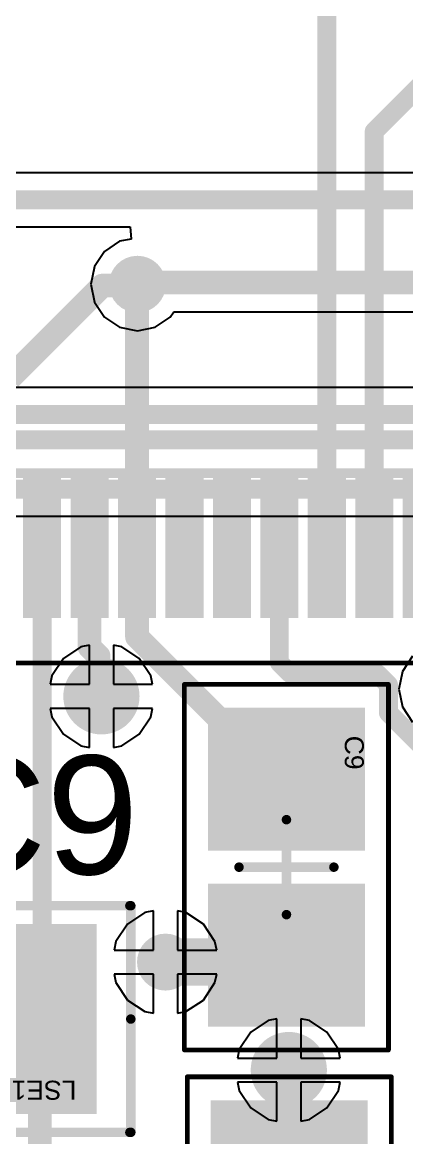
# Model space of a CAD drawing. Header units: inches. Extents: x 0 to 7.57, y 0 to 3.51.
# Drawn here: x 1.3382 to 1.4977, y 1.185 to 1.6476 of the extents above; entities that cross this region are included whole.
import ezdxf

# ---------------------------------------------------------------- set-up
doc = ezdxf.new("R2010")
doc.units = ezdxf.units.IN
doc.header["$MEASUREMENT"] = 0
for name, color, linetype in [('Bottom Solder', 6, 'Continuous'), ('L1', 1, 'Continuous'), ('L2', 5, 'Continuous'), ('Top Courtyard', 56, 'Continuous'), ('Top Overlay', 2, 'Continuous'), ('Top Paste', 8, 'Continuous'), ('Top Solder', 216, 'Continuous'), ('Via Holes', 16, 'Continuous')]:
    doc.layers.add(name, color=color, linetype=linetype)
doc.styles.add('Arial', font='', dxfattribs={"height": 0.2})
doc.styles.get('Arial').set_extended_font_data('Arial')

# ---------------------------------------------------------------- blocks, each defined once
blk = doc.blocks.new('STM32U575VI_6')
at = {"layer": 'L1'}
for points in [[(-0.33368115, 0.0846457), (-0.27561025, 0.0846457), (-0.27561025, 0.0728347), (-0.33368115, 0.0728347)], [(-0.33368115, 0.0649606), (-0.27561025, 0.0649606), (-0.27561025, 0.0531496), (-0.33368115, 0.0531496)], [(-0.33368115, 0.0452756), (-0.27561025, 0.0452756), (-0.27561025, 0.0334646), (-0.33368115, 0.0334646)], [(-0.33368115, 0.0255905), (-0.27561025, 0.0255905), (-0.27561025, 0.0137795), (-0.33368115, 0.0137795)], [(-0.33368115, 0.0059055), (-0.27561025, 0.0059055), (-0.27561025, -0.0059055), (-0.33368115, -0.0059055)], [(-0.33368115, -0.0137795), (-0.27561025, -0.0137795), (-0.27561025, -0.0255905), (-0.33368115, -0.0255905)], [(-0.33368115, -0.0334646), (-0.27561025, -0.0334646), (-0.27561025, -0.0452756), (-0.33368115, -0.0452756)], [(-0.33368115, -0.0531496), (-0.27561025, -0.0531496), (-0.27561025, -0.0649606), (-0.33368115, -0.0649606)]]:
    blk.add_hatch(color=1, dxfattribs=at).paths.add_polyline_path(points)
at = {"layer": 'Top Paste'}
for points in [[(-0.33368115, 0.0846457), (-0.27561025, 0.0846457), (-0.27561025, 0.0728347), (-0.33368115, 0.0728347)], [(-0.33368115, 0.0649606), (-0.27561025, 0.0649606), (-0.27561025, 0.0531496), (-0.33368115, 0.0531496)], [(-0.33368115, 0.0452756), (-0.27561025, 0.0452756), (-0.27561025, 0.0334646), (-0.33368115, 0.0334646)], [(-0.33368115, 0.0255905), (-0.27561025, 0.0255905), (-0.27561025, 0.0137795), (-0.33368115, 0.0137795)], [(-0.33368115, 0.0059055), (-0.27561025, 0.0059055), (-0.27561025, -0.0059055), (-0.33368115, -0.0059055)], [(-0.33368115, -0.0137795), (-0.27561025, -0.0137795), (-0.27561025, -0.0255905), (-0.33368115, -0.0255905)], [(-0.33368115, -0.0334646), (-0.27561025, -0.0334646), (-0.27561025, -0.0452756), (-0.33368115, -0.0452756)], [(-0.33368115, -0.0531496), (-0.27561025, -0.0531496), (-0.27561025, -0.0649606), (-0.33368115, -0.0649606)]]:
    blk.add_hatch(color=8, dxfattribs=at).paths.add_polyline_path(points)
at = {"layer": 'Top Solder'}
for points in [[(-0.33568115, 0.0866457), (-0.27361025, 0.0866457), (-0.27361025, 0.0708347), (-0.33568115, 0.0708347)], [(-0.33568115, 0.0669606), (-0.27361025, 0.0669606), (-0.27361025, 0.0511496), (-0.33568115, 0.0511496)], [(-0.33568115, 0.0472756), (-0.27361025, 0.0472756), (-0.27361025, 0.0314646), (-0.33568115, 0.0314646)], [(-0.33568115, 0.0275905), (-0.27361025, 0.0275905), (-0.27361025, 0.0117795), (-0.33568115, 0.0117795)], [(-0.33568115, 0.0079055), (-0.27361025, 0.0079055), (-0.27361025, -0.0079055), (-0.33568115, -0.0079055)], [(-0.33568115, -0.0117795), (-0.27361025, -0.0117795), (-0.27361025, -0.0275905), (-0.33568115, -0.0275905)], [(-0.33568115, -0.0314646), (-0.27361025, -0.0314646), (-0.27361025, -0.0472756), (-0.33568115, -0.0472756)], [(-0.33568115, -0.0511496), (-0.27361025, -0.0511496), (-0.27361025, -0.0669606), (-0.33568115, -0.0669606)], [(-0.33568115, -0.0708347), (-0.27361025, -0.0708347), (-0.27361025, -0.0866457), (-0.33568115, -0.0866457)]]:
    blk.add_hatch(color=216, dxfattribs=at).paths.add_polyline_path(points)
at = {"layer": 'Top Courtyard'}
for points in [[(-0.3543307, 0.3543307, 0.0019685, 0.0019685, 0), (-0.3543307, -0.3543307, 0.0019685, 0.0019685, 0)], [(-0.2755906, 0.2755906, 0.003937, 0.003937, 0), (-0.2755906, -0.2755906, 0.003937, 0.003937, 0)]]:
    blk.add_lwpolyline(points, format="xyseb", dxfattribs=at)
at = {"layer": 'Top Overlay'}
blk.add_lwpolyline([(-0.261811, 0.261811, 0.007874, 0.007874, 0), (-0.261811, -0.261811, 0.007874, 0.007874, 0)], format="xyseb", dxfattribs=at)
blk = doc.blocks.new('SC_32S32_768_H_20PPM12_5_F_42')
at = {"layer": 'L1'}
for points in [[(-0.06889765, -0.03543305), (-0.06889765, 0.03543305), (-0.02952755, 0.03543305), (-0.02952755, -0.03543305)], [(0.02952755, -0.03543305), (0.02952755, 0.03543305), (0.06889765, 0.03543305), (0.06889765, -0.03543305)]]:
    blk.add_hatch(color=1, dxfattribs=at).paths.add_polyline_path(points)
at = {"layer": 'Top Paste'}
for points in [[(-0.06889765, -0.03543305), (-0.06889765, 0.03543305), (-0.02952755, 0.03543305), (-0.02952755, -0.03543305)], [(0.02952755, -0.03543305), (0.02952755, 0.03543305), (0.06889765, 0.03543305), (0.06889765, -0.03543305)]]:
    blk.add_hatch(color=8, dxfattribs=at).paths.add_polyline_path(points)
at = {"layer": 'Top Solder'}
for points in [[(-0.07289765, -0.03943305), (-0.07289765, 0.03943305), (-0.02552755, 0.03943305), (-0.02552755, -0.03943305)], [(0.02552755, -0.03943305), (0.02552755, 0.03943305), (0.07289765, 0.03943305), (0.07289765, -0.03943305)]]:
    blk.add_hatch(color=216, dxfattribs=at).paths.add_polyline_path(points)
at = {"layer": 'Top Courtyard'}
for points in [[(0.0859921, 0.047, 0.003937, 0.003937, 0), (-0.087, 0.047, 0.003937, 0.003937, 0)], [(-0.087, 0.047, 0.003937, 0.003937, 0), (-0.087, -0.047, 0.003937, 0.003937, 0)], [(0.0859921, 0.047, 0.003937, 0.003937, 0), (0.0859921, -0.047, 0.003937, 0.003937, 0)], [(0, 0.015, 0.003937, 0.003937, 0), (0, 0, 0.003937, 0.003937, 0)], [(0, 0, 0.003937, 0.003937, 0), (-0.015, 0, 0.003937, 0.003937, 0)], [(0.015, 0, 0.003937, 0.003937, 0), (0, 0, 0.003937, 0.003937, 0)], [(0, 0, 0.003937, 0.003937, 0), (0, -0.015, 0.003937, 0.003937, 0)], [(0.0859921, -0.047, 0.003937, 0.003937, 0), (-0.087, -0.047, 0.003937, 0.003937, 0)]]:
    blk.add_lwpolyline(points, format="xyseb", dxfattribs=at)
for points in [[(-0.0879842, 0.047, 0.0019685, 0.0019685, 1), (-0.0860158, 0.047, 0.0019685, 0.0019685, 1)], [(-0.0879842, 0.047, 0.0019685, 0.0019685, 1), (-0.0860158, 0.047, 0.0019685, 0.0019685, 1)], [(0.0850079, 0.047, 0.0019685, 0.0019685, 1), (0.0869763, 0.047, 0.0019685, 0.0019685, 1)], [(0.0850079, 0.047, 0.0019685, 0.0019685, 1), (0.0869763, 0.047, 0.0019685, 0.0019685, 1)], [(-0.0009842, 0.015, 0.0019685, 0.0019685, 1), (0.0009842, 0.015, 0.0019685, 0.0019685, 1)], [(-0.0159842, 0, 0.0019685, 0.0019685, 1), (-0.0140158, 0, 0.0019685, 0.0019685, 1)], [(-0.0009842, 0, 0.0019685, 0.0019685, 1), (0.0009842, 0, 0.0019685, 0.0019685, 1)], [(-0.0009842, 0, 0.0019685, 0.0019685, 1), (0.0009842, 0, 0.0019685, 0.0019685, 1)], [(-0.0009842, 0, 0.0019685, 0.0019685, 1), (0.0009842, 0, 0.0019685, 0.0019685, 1)], [(-0.0009842, 0, 0.0019685, 0.0019685, 1), (0.0009842, 0, 0.0019685, 0.0019685, 1)], [(0.0140158, 0, 0.0019685, 0.0019685, 1), (0.0159842, 0, 0.0019685, 0.0019685, 1)], [(-0.0009842, -0.015, 0.0019685, 0.0019685, 1), (0.0009842, -0.015, 0.0019685, 0.0019685, 1)], [(-0.0879842, -0.047, 0.0019685, 0.0019685, 1), (-0.0860158, -0.047, 0.0019685, 0.0019685, 1)], [(-0.0879842, -0.047, 0.0019685, 0.0019685, 1), (-0.0860158, -0.047, 0.0019685, 0.0019685, 1)], [(0.0850079, -0.047, 0.0019685, 0.0019685, 1), (0.0869763, -0.047, 0.0019685, 0.0019685, 1)], [(0.0850079, -0.047, 0.0019685, 0.0019685, 1), (0.0869763, -0.047, 0.0019685, 0.0019685, 1)]]:
    blk.add_lwpolyline(points, format="xyseb", close=True, dxfattribs=at)
at = {"layer": 'Top Overlay'}
for points in [[(-0.087, 0.047, 0.003937, 0.003937, 0), (-0.087, 0, 0.003937, 0.003937, 0)], [(0.086, 0.047, 0.003937, 0.003937, 0), (-0.0866142, 0.047, 0.003937, 0.003937, 0)], [(0.086, 0.047, 0.003937, 0.003937, 0), (0.086, -0.047, 0.003937, 0.003937, 0)], [(0.015748, 0.0295276, 0.007874, 0.007874, 0), (-0.015748, 0.0295276, 0.007874, 0.007874, 0)], [(-0.087, 0, 0.003937, 0.003937, 0), (-0.087, -0.047, 0.003937, 0.003937, 0)], [(0.015748, -0.0295276, 0.007874, 0.007874, 0), (-0.015748, -0.0295276, 0.007874, 0.007874, 0)], [(0.086, -0.047, 0.003937, 0.003937, 0), (-0.0866142, -0.047, 0.003937, 0.003937, 0)]]:
    blk.add_lwpolyline(points, format="xyseb", dxfattribs=at)
for points in [[(-0.0879842, 0.047, 0.0019685, 0.0019685, 1), (-0.0860158, 0.047, 0.0019685, 0.0019685, 1)], [(-0.0875984, 0.047, 0.0019685, 0.0019685, 1), (-0.08563, 0.047, 0.0019685, 0.0019685, 1)], [(0.0850158, 0.047, 0.0019685, 0.0019685, 1), (0.0869842, 0.047, 0.0019685, 0.0019685, 1)], [(0.0850158, 0.047, 0.0019685, 0.0019685, 1), (0.0869842, 0.047, 0.0019685, 0.0019685, 1)], [(-0.0177165, 0.0295276, 0.003937, 0.003937, 1), (-0.0137795, 0.0295276, 0.003937, 0.003937, 1)], [(0.0137795, 0.0295276, 0.003937, 0.003937, 1), (0.0177165, 0.0295276, 0.003937, 0.003937, 1)], [(-0.0879842, 0, 0.0019685, 0.0019685, 1), (-0.0860158, 0, 0.0019685, 0.0019685, 1)], [(-0.0879842, 0, 0.0019685, 0.0019685, 1), (-0.0860158, 0, 0.0019685, 0.0019685, 1)], [(-0.0177165, -0.0295276, 0.003937, 0.003937, 1), (-0.0137795, -0.0295276, 0.003937, 0.003937, 1)], [(0.0137795, -0.0295276, 0.003937, 0.003937, 1), (0.0177165, -0.0295276, 0.003937, 0.003937, 1)], [(-0.0879842, -0.047, 0.0019685, 0.0019685, 1), (-0.0860158, -0.047, 0.0019685, 0.0019685, 1)], [(-0.0875984, -0.047, 0.0019685, 0.0019685, 1), (-0.08563, -0.047, 0.0019685, 0.0019685, 1)], [(0.0850158, -0.047, 0.0019685, 0.0019685, 1), (0.0869842, -0.047, 0.0019685, 0.0019685, 1)], [(0.0850158, -0.047, 0.0019685, 0.0019685, 1), (0.0869842, -0.047, 0.0019685, 0.0019685, 1)]]:
    blk.add_lwpolyline(points, format="xyseb", close=True, dxfattribs=at)
at = {"layer": 'Top Courtyard', "style": 'Arial'}
blk.add_text('LSE1', height=0.007874, dxfattribs=at).set_placement((-0.0644252, 0.0255742))
blk = doc.blocks.new('CAP_SM0805_YAGEOCC2_N_54')
at = {"layer": 'L1'}
for points in [[(-0.06208665, -0.0285433), (-0.06208665, 0.0285433), (-0.01090555, 0.0285433), (-0.01090555, -0.0285433)], [(0.01090545, -0.0285433), (0.01090545, 0.0285433), (0.06208655, 0.0285433), (0.06208655, -0.0285433)]]:
    blk.add_hatch(color=1, dxfattribs=at).paths.add_polyline_path(points)
at = {"layer": 'Top Paste'}
for points in [[(-0.06208665, -0.0285433), (-0.06208665, 0.0285433), (-0.01090555, 0.0285433), (-0.01090555, -0.0285433)], [(0.01090545, -0.0285433), (0.01090545, 0.0285433), (0.06208655, 0.0285433), (0.06208655, -0.0285433)]]:
    blk.add_hatch(color=8, dxfattribs=at).paths.add_polyline_path(points)
at = {"layer": 'Top Solder'}
for points in [[(-0.06608665, -0.0325433), (-0.06608665, 0.0325433), (-0.00690555, 0.0325433), (-0.00690555, -0.0325433)], [(0.00690545, -0.0325433), (0.00690545, 0.0325433), (0.06608655, 0.0325433), (0.06608655, -0.0325433)]]:
    blk.add_hatch(color=216, dxfattribs=at).paths.add_polyline_path(points)
at = {"layer": 'Top Courtyard'}
for points in [[(-0.0757874, 0.0423228, 0.0019685, 0.0019685, 0), (0.0757874, 0.0423228, 0.0019685, 0.0019685, 0)], [(-0.0757874, 0.0423228, 0.0019685, 0.0019685, 0), (-0.0757874, -0.0423228, 0.0019685, 0.0019685, 0)], [(0.0757874, 0.0423228, 0.0019685, 0.0019685, 0), (0.0757874, -0.0423228, 0.0019685, 0.0019685, 0)], [(0, 0.019685, 0.003937, 0.003937, 0), (0, -0.019685, 0.003937, 0.003937, 0)], [(-0.0196851, 0, 0.003937, 0.003937, 0), (0.019685, 0, 0.003937, 0.003937, 0)], [(-0.0757874, -0.0423228, 0.0019685, 0.0019685, 0), (0.0757874, -0.0423228, 0.0019685, 0.0019685, 0)]]:
    blk.add_lwpolyline(points, format="xyseb", dxfattribs=at)
for points in [[(-0.0762795, 0.0423228, 0.0009842, 0.0009842, 1), (-0.0752953, 0.0423228, 0.0009842, 0.0009842, 1)], [(-0.0762795, 0.0423228, 0.0009842, 0.0009842, 1), (-0.0752953, 0.0423228, 0.0009842, 0.0009842, 1)], [(0.0752953, 0.0423228, 0.0009842, 0.0009842, 1), (0.0762795, 0.0423228, 0.0009842, 0.0009842, 1)], [(0.0752953, 0.0423228, 0.0009842, 0.0009842, 1), (0.0762795, 0.0423228, 0.0009842, 0.0009842, 1)], [(-0.0009842, 0.019685, 0.0019685, 0.0019685, 1), (0.0009842, 0.019685, 0.0019685, 0.0019685, 1)], [(-0.0206693, 0, 0.0019685, 0.0019685, 1), (-0.0187009, 0, 0.0019685, 0.0019685, 1)], [(0.0187008, 0, 0.0019685, 0.0019685, 1), (0.0206692, 0, 0.0019685, 0.0019685, 1)], [(-0.0009842, -0.019685, 0.0019685, 0.0019685, 1), (0.0009842, -0.019685, 0.0019685, 0.0019685, 1)], [(-0.0762795, -0.0423228, 0.0009842, 0.0009842, 1), (-0.0752953, -0.0423228, 0.0009842, 0.0009842, 1)], [(-0.0762795, -0.0423228, 0.0009842, 0.0009842, 1), (-0.0752953, -0.0423228, 0.0009842, 0.0009842, 1)], [(0.0752953, -0.0423228, 0.0009842, 0.0009842, 1), (0.0762795, -0.0423228, 0.0009842, 0.0009842, 1)], [(0.0752953, -0.0423228, 0.0009842, 0.0009842, 1), (0.0762795, -0.0423228, 0.0009842, 0.0009842, 1)]]:
    blk.add_lwpolyline(points, format="xyseb", close=True, dxfattribs=at)
at = {"layer": 'Top Overlay'}
for points in [[(-0.0757874, 0.0423228, 0.0019685, 0.0019685, 0), (-0.0757874, -0.0423228, 0.0019685, 0.0019685, 0)], [(-0.0757874, 0.0423228, 0.0019685, 0.0019685, 0), (0.0757874, 0.0423228, 0.0019685, 0.0019685, 0)], [(0.0757874, 0.0423228, 0.0019685, 0.0019685, 0), (0.0757874, -0.0423228, 0.0019685, 0.0019685, 0)], [(-0.0757874, -0.0423228, 0.0019685, 0.0019685, 0), (0.0757874, -0.0423228, 0.0019685, 0.0019685, 0)]]:
    blk.add_lwpolyline(points, format="xyseb", dxfattribs=at)
for points in [[(-0.0762795, 0.0423228, 0.0009842, 0.0009842, 1), (-0.0752953, 0.0423228, 0.0009842, 0.0009842, 1)], [(-0.0762795, 0.0423228, 0.0009842, 0.0009842, 1), (-0.0752953, 0.0423228, 0.0009842, 0.0009842, 1)], [(0.0752953, 0.0423228, 0.0009842, 0.0009842, 1), (0.0762795, 0.0423228, 0.0009842, 0.0009842, 1)], [(0.0752953, 0.0423228, 0.0009842, 0.0009842, 1), (0.0762795, 0.0423228, 0.0009842, 0.0009842, 1)], [(-0.0762795, -0.0423228, 0.0009842, 0.0009842, 1), (-0.0752953, -0.0423228, 0.0009842, 0.0009842, 1)], [(-0.0762795, -0.0423228, 0.0009842, 0.0009842, 1), (-0.0752953, -0.0423228, 0.0009842, 0.0009842, 1)], [(0.0752953, -0.0423228, 0.0009842, 0.0009842, 1), (0.0762795, -0.0423228, 0.0009842, 0.0009842, 1)], [(0.0752953, -0.0423228, 0.0009842, 0.0009842, 1), (0.0762795, -0.0423228, 0.0009842, 0.0009842, 1)]]:
    blk.add_lwpolyline(points, format="xyseb", close=True, dxfattribs=at)
at = {"layer": 'Top Courtyard', "style": 'Arial'}
blk.add_text('C22', height=0.007874, dxfattribs=at).set_placement((-0.0545273, 0.0242123))
blk = doc.blocks.new('CAP_SM0805_YAGEOCC2_N_64')
at = {"layer": 'L1'}
for points in [[(-0.06208665, -0.02854330000000001), (-0.06208665, 0.02854329999999999), (-0.01090555000000001, 0.02854330000000001), (-0.01090554999999999, -0.02854329999999999)], [(0.01090545000000001, -0.02854330000000001), (0.01090544999999999, 0.02854329999999999), (0.06208655, 0.02854330000000001), (0.06208655, -0.02854329999999999)]]:
    blk.add_hatch(color=1, dxfattribs=at).paths.add_polyline_path(points)
at = {"layer": 'Top Paste'}
for points in [[(-0.06208665, -0.02854330000000001), (-0.06208665, 0.02854329999999999), (-0.01090555000000001, 0.02854330000000001), (-0.01090554999999999, -0.02854329999999999)], [(0.01090545000000001, -0.02854330000000001), (0.01090544999999999, 0.02854329999999999), (0.06208655, 0.02854330000000001), (0.06208655, -0.02854329999999999)]]:
    blk.add_hatch(color=8, dxfattribs=at).paths.add_polyline_path(points)
at = {"layer": 'Top Solder'}
for points in [[(-0.06608665, -0.0325433), (-0.06608665, 0.0325433), (-0.006905550000000006, 0.0325433), (-0.006905549999999994, -0.0325433)], [(0.006905450000000006, -0.0325433), (0.006905449999999994, 0.0325433), (0.06608655, 0.0325433), (0.06608655, -0.0325433)]]:
    blk.add_hatch(color=216, dxfattribs=at).paths.add_polyline_path(points)
at = {"layer": 'Top Courtyard'}
for points in [[(0.0757874, 0.0423228, 0.0019685, 0.0019685, 0), (-0.0757874, 0.0423228, 0.0019685, 0.0019685, 0)], [(-0.0757874, -0.0423228, 0.0019685, 0.0019685, 0), (-0.0757874, 0.0423228, 0.0019685, 0.0019685, 0)], [(0.0757874, -0.0423228, 0.0019685, 0.0019685, 0), (0.0757874, 0.0423228, 0.0019685, 0.0019685, 0)], [(0, -0.019685, 0.003937, 0.003937, 0), (0, 0.019685, 0.003937, 0.003937, 0)], [(0.019685, 0, 0.003937, 0.003937, 0), (-0.0196851, 0, 0.003937, 0.003937, 0)], [(0.0757874, -0.0423228, 0.0019685, 0.0019685, 0), (-0.0757874, -0.0423228, 0.0019685, 0.0019685, 0)]]:
    blk.add_lwpolyline(points, format="xyseb", dxfattribs=at)
for points in [[(-0.0762795, 0.0423228, 0.0009842, 0.0009842, 1), (-0.0752953, 0.0423228, 0.0009842, 0.0009842, 1)], [(-0.0762795, 0.0423228, 0.0009842, 0.0009842, 1), (-0.0752953, 0.0423228, 0.0009842, 0.0009842, 1)], [(0.0752953, 0.0423228, 0.0009842, 0.0009842, 1), (0.0762795, 0.0423228, 0.0009842, 0.0009842, 1)], [(0.0752953, 0.0423228, 0.0009842, 0.0009842, 1), (0.0762795, 0.0423228, 0.0009842, 0.0009842, 1)], [(-0.0009842, 0.019685, 0.0019685, 0.0019685, 1), (0.0009842, 0.019685, 0.0019685, 0.0019685, 1)], [(-0.0206693, 0, 0.0019685, 0.0019685, 1), (-0.0187009, 0, 0.0019685, 0.0019685, 1)], [(0.0187008, 0, 0.0019685, 0.0019685, 1), (0.0206692, 0, 0.0019685, 0.0019685, 1)], [(-0.0009842, -0.019685, 0.0019685, 0.0019685, 1), (0.0009842, -0.019685, 0.0019685, 0.0019685, 1)], [(-0.0762795, -0.0423228, 0.0009842, 0.0009842, 1), (-0.0752953, -0.0423228, 0.0009842, 0.0009842, 1)], [(-0.0762795, -0.0423228, 0.0009842, 0.0009842, 1), (-0.0752953, -0.0423228, 0.0009842, 0.0009842, 1)], [(0.0752953, -0.0423228, 0.0009842, 0.0009842, 1), (0.0762795, -0.0423228, 0.0009842, 0.0009842, 1)], [(0.0752953, -0.0423228, 0.0009842, 0.0009842, 1), (0.0762795, -0.0423228, 0.0009842, 0.0009842, 1)]]:
    blk.add_lwpolyline(points, format="xyseb", close=True, dxfattribs=at)
at = {"layer": 'Top Overlay'}
for points in [[(-0.0757874, -0.0423228, 0.0019685, 0.0019685, 0), (-0.0757874, 0.0423228, 0.0019685, 0.0019685, 0)], [(0.0757874, 0.0423228, 0.0019685, 0.0019685, 0), (-0.0757874, 0.0423228, 0.0019685, 0.0019685, 0)], [(0.0757874, -0.0423228, 0.0019685, 0.0019685, 0), (0.0757874, 0.0423228, 0.0019685, 0.0019685, 0)], [(0.0757874, -0.0423228, 0.0019685, 0.0019685, 0), (-0.0757874, -0.0423228, 0.0019685, 0.0019685, 0)]]:
    blk.add_lwpolyline(points, format="xyseb", dxfattribs=at)
for points in [[(-0.0762795, 0.0423228, 0.0009842, 0.0009842, 1), (-0.0752953, 0.0423228, 0.0009842, 0.0009842, 1)], [(-0.0762795, 0.0423228, 0.0009842, 0.0009842, 1), (-0.0752953, 0.0423228, 0.0009842, 0.0009842, 1)], [(0.0752953, 0.0423228, 0.0009842, 0.0009842, 1), (0.0762795, 0.0423228, 0.0009842, 0.0009842, 1)], [(0.0752953, 0.0423228, 0.0009842, 0.0009842, 1), (0.0762795, 0.0423228, 0.0009842, 0.0009842, 1)], [(-0.0762795, -0.0423228, 0.0009842, 0.0009842, 1), (-0.0752953, -0.0423228, 0.0009842, 0.0009842, 1)], [(-0.0762795, -0.0423228, 0.0009842, 0.0009842, 1), (-0.0752953, -0.0423228, 0.0009842, 0.0009842, 1)], [(0.0752953, -0.0423228, 0.0009842, 0.0009842, 1), (0.0762795, -0.0423228, 0.0009842, 0.0009842, 1)], [(0.0752953, -0.0423228, 0.0009842, 0.0009842, 1), (0.0762795, -0.0423228, 0.0009842, 0.0009842, 1)]]:
    blk.add_lwpolyline(points, format="xyseb", close=True, dxfattribs=at)
at = {"layer": 'Top Courtyard', "style": 'Arial'}
blk.add_text('C9', height=0.007874, dxfattribs=at).set_placement((-0.0545272, 0.024213))

msp = doc.modelspace()

# ---------------------------------------------------------------- hatches: boundary and pattern name
at = {"layer": 'Bottom Solder'}
h = msp.add_hatch(color=6, dxfattribs=at)
edge = h.paths.add_edge_path()
edge.add_arc((1.386, 1.539), 0.0099055, 0, 360)
h = msp.add_hatch(color=6, dxfattribs=at)
edge = h.paths.add_edge_path()
edge.add_arc((1.371063, 1.3681102), 0.015811, 0, 360)
h = msp.add_hatch(color=6, dxfattribs=at)
edge = h.paths.add_edge_path()
edge.add_arc((1.3976378, 1.257874), 0.0099055, 0, 360)
h = msp.add_hatch(color=6, dxfattribs=at)
edge = h.paths.add_edge_path()
edge.add_arc((1.4488189, 1.2130907), 0.015811, 0, 360)
at = {"layer": 'L1'}
h = msp.add_hatch(color=1, dxfattribs=at)
edge = h.paths.add_edge_path()
edge.add_arc((1.386, 1.539), 0.011811, 0, 360)
h = msp.add_hatch(color=1, dxfattribs=at)
edge = h.paths.add_edge_path()
edge.add_arc((1.371063, 1.3681102), 0.011811, 0, 360)
h = msp.add_hatch(color=1, dxfattribs=at)
edge = h.paths.add_edge_path()
edge.add_arc((1.3976378, 1.257874), 0.011811, 0, 360)
h = msp.add_hatch(color=1, dxfattribs=at)
edge = h.paths.add_edge_path()
edge.add_arc((1.4488189, 1.2130907), 0.011811, 0, 360)
at = {"layer": 'L2'}
h = msp.add_hatch(color=5, dxfattribs=at)
edge = h.paths.add_edge_path()
edge.add_arc((1.386, 1.539), 0.011811, 0, 360)
h = msp.add_hatch(color=5, dxfattribs=at)
edge = h.paths.add_edge_path()
edge.add_arc((1.371063, 1.3681102), 0.011811, 0, 360)
h = msp.add_hatch(color=5, dxfattribs=at)
edge = h.paths.add_edge_path()
edge.add_arc((1.3976378, 1.257874), 0.011811, 0, 360)
h = msp.add_hatch(color=5, dxfattribs=at)
edge = h.paths.add_edge_path()
edge.add_arc((1.4488189, 1.2130907), 0.011811, 0, 360)
at = {"layer": 'Top Solder'}
h = msp.add_hatch(color=216, dxfattribs=at)
edge = h.paths.add_edge_path()
edge.add_arc((1.386, 1.539), 0.0099055, 0, 360)
h = msp.add_hatch(color=216, dxfattribs=at)
edge = h.paths.add_edge_path()
edge.add_arc((1.371063, 1.3681102), 0.015811, 0, 360)
h = msp.add_hatch(color=216, dxfattribs=at)
edge = h.paths.add_edge_path()
edge.add_arc((1.3976378, 1.257874), 0.0099055, 0, 360)
h = msp.add_hatch(color=216, dxfattribs=at)
edge = h.paths.add_edge_path()
edge.add_arc((1.4488189, 1.2130907), 0.015811, 0, 360)
at = {"layer": 'Via Holes'}
h = msp.add_hatch(color=7, dxfattribs=at)
edge = h.paths.add_edge_path()
edge.add_arc((1.386, 1.539), 0.0059055, 0, 360)
h = msp.add_hatch(color=7, dxfattribs=at)
edge = h.paths.add_edge_path()
edge.add_arc((1.371063, 1.3681102), 0.0059055, 0, 360)
h = msp.add_hatch(color=7, dxfattribs=at)
edge = h.paths.add_edge_path()
edge.add_arc((1.3976378, 1.257874), 0.0059055, 0, 360)
h = msp.add_hatch(color=7, dxfattribs=at)
edge = h.paths.add_edge_path()
edge.add_arc((1.4488189, 1.2130907), 0.0059055, 0, 360)

# ---------------------------------------------------------------- linework, layer by layer
at = {"layer": 'L1'}
for points in [[(1.4842519, 1.6023622, 0.007874, 0.007874, 0), (1.5482283, 1.6663386, 0.007874, 0.007874, 0)], [(1.4645669, 1.4315747, 0.007874, 0.007874, 0), (1.4645669, 1.6649875, 0.007874, 0.007874, 0)], [(1.4842519, 1.4315747, 0.007874, 0.007874, 0), (1.4842519, 1.6023622, 0.007874, 0.007874, 0)], [(1.3329999, 1.4999999, 0.0098425, 0.0098425, 0), (1.3714434, 1.5384434, 0.0098425, 0.0098425, 0)], [(1.3714434, 1.5384434, 0.0098425, 0.0098425, 0), (1.3854434, 1.5384434, 0.0098425, 0.0098425, 0)], [(1.3854434, 1.5384434, 0.0098425, 0.0098425, 0), (1.386, 1.539, 0.0098425, 0.0098425, 0)], [(1.3858267, 1.5341733, 0.0098425, 0.0098425, 0), (1.386, 1.5343466, 0.0098425, 0.0098425, 0)], [(1.3858267, 1.4315747, 0.0098425, 0.0098425, 0), (1.3858267, 1.5341733, 0.0098425, 0.0098425, 0)], [(1.3464566, 1.235236, 0.007874, 0.007874, 0), (1.3464566, 1.4315747, 0.007874, 0.007874, 0)], [(1.3661417, 1.3885391, 0.0098425, 0.0098425, 0), (1.3661417, 1.4315747, 0.0098425, 0.0098425, 0)], [(1.3858267, 1.4315747, 0.0098425, 0.0098425, 0), (1.3858268, 1.4315746, 0.0098425, 0.0098425, 0)], [(1.3858268, 1.3927953, 0.0098425, 0.0098425, 0), (1.3858268, 1.4315746, 0.0098425, 0.0098425, 0)], [(1.4448818, 1.3820881, 0.007874, 0.007874, 0), (1.4448818, 1.4315747, 0.007874, 0.007874, 0)], [(1.3858268, 1.3927953, 0.0098425, 0.0098425, 0), (1.4448819, 1.3337402, 0.0098425, 0.0098425, 0)], [(1.3661417, 1.3885391, 0.0098425, 0.0098425, 0), (1.3698682, 1.3848126, 0.0098425, 0.0098425, 0)], [(1.3698682, 1.369305, 0.0098425, 0.0098425, 0), (1.3698682, 1.3848126, 0.0098425, 0.0098425, 0)], [(1.4448818, 1.3820881, 0.007874, 0.007874, 0), (1.4494943, 1.3774756, 0.007874, 0.007874, 0)], [(1.4494943, 1.3774756, 0.007874, 0.007874, 0), (1.485545, 1.3774756, 0.007874, 0.007874, 0)], [(1.485545, 1.3774756, 0.007874, 0.007874, 0), (1.4901575, 1.3728631, 0.007874, 0.007874, 0)], [(1.3698682, 1.369305, 0.0098425, 0.0098425, 0), (1.371063, 1.3681102, 0.0098425, 0.0098425, 0)], [(1.4901575, 1.3612785, 0.007874, 0.007874, 0), (1.4901575, 1.3728631, 0.007874, 0.007874, 0)], [(1.4901575, 1.3612785, 0.007874, 0.007874, 0), (1.5049213, 1.3465147, 0.007874, 0.007874, 0)], [(1.4448819, 1.3337402, 0.007874, 0.007874, 0), (1.4478346, 1.3337402, 0.007874, 0.007874, 0)], [(1.3976378, 1.257874, 0.019685, 0.019685, 0), (1.4449605, 1.257874, 0.019685, 0.019685, 0)], [(1.4449605, 1.257874, 0.019685, 0.019685, 0), (1.4459448, 1.2588583, 0.019685, 0.019685, 0)], [(1.4459448, 1.2588583, 0.007874, 0.007874, 0), (1.4478346, 1.2607481, 0.007874, 0.007874, 0)], [(1.3454725, 1.1457481, 0.0098425, 0.0098425, 0), (1.3454725, 1.2342519, 0.0098425, 0.0098425, 0)], [(1.3454725, 1.2342519, 0.007874, 0.007874, 0), (1.3464566, 1.235236, 0.007874, 0.007874, 0)], [(1.4488189, 1.1731497, 0.0098425, 0.0098425, 0), (1.4488189, 1.2125985, 0.0098425, 0.0098425, 0)], [(1.4488189, 1.2125985, 0.007874, 0.007874, 0), (1.4488189, 1.2130907, 0.007874, 0.007874, 0)]]:
    msp.add_lwpolyline(points, format="xyseb", dxfattribs=at)
for points in [[(1.4822834, 1.6023622, 0.003937, 0.003937, 1), (1.4862204, 1.6023622, 0.003937, 0.003937, 1)], [(1.4822834, 1.6023622, 0.003937, 0.003937, 1), (1.4862204, 1.6023622, 0.003937, 0.003937, 1)], [(1.3689828, 1.5384434, 0.0049212, 0.0049212, 1), (1.373904, 1.5384434, 0.0049212, 0.0049212, 1)], [(1.3689828, 1.5384434, 0.0049212, 0.0049212, 1), (1.373904, 1.5384434, 0.0049212, 0.0049212, 1)], [(1.3829828, 1.5384434, 0.0049212, 0.0049212, 1), (1.387904, 1.5384434, 0.0049212, 0.0049212, 1)], [(1.3829828, 1.5384434, 0.0049212, 0.0049212, 1), (1.387904, 1.5384434, 0.0049212, 0.0049212, 1)], [(1.3835394, 1.539, 0.0049212, 0.0049212, 1), (1.3884606, 1.539, 0.0049212, 0.0049212, 1)], [(1.3833661, 1.5341733, 0.0049212, 0.0049212, 1), (1.3882873, 1.5341733, 0.0049212, 0.0049212, 1)], [(1.3833661, 1.5341733, 0.0049212, 0.0049212, 1), (1.3882873, 1.5341733, 0.0049212, 0.0049212, 1)], [(1.3835394, 1.5343466, 0.0049212, 0.0049212, 1), (1.3884606, 1.5343466, 0.0049212, 0.0049212, 1)], [(1.3444881, 1.4315747, 0.003937, 0.003937, 1), (1.3484251, 1.4315747, 0.003937, 0.003937, 1)], [(1.3636811, 1.4315747, 0.0049212, 0.0049212, 1), (1.3686023, 1.4315747, 0.0049212, 0.0049212, 1)], [(1.3833661, 1.4315747, 0.0049212, 0.0049212, 1), (1.3882873, 1.4315747, 0.0049212, 0.0049212, 1)], [(1.3833661, 1.4315747, 0.0049212, 0.0049212, 1), (1.3882873, 1.4315747, 0.0049212, 0.0049212, 1)], [(1.3833662, 1.4315746, 0.0049212, 0.0049212, 1), (1.3882874, 1.4315746, 0.0049212, 0.0049212, 1)], [(1.3833662, 1.4315746, 0.0049212, 0.0049212, 1), (1.3882874, 1.4315746, 0.0049212, 0.0049212, 1)], [(1.4429133, 1.4315747, 0.003937, 0.003937, 1), (1.4468503, 1.4315747, 0.003937, 0.003937, 1)], [(1.4625984, 1.4315747, 0.003937, 0.003937, 1), (1.4665354, 1.4315747, 0.003937, 0.003937, 1)], [(1.4822834, 1.4315747, 0.003937, 0.003937, 1), (1.4862204, 1.4315747, 0.003937, 0.003937, 1)], [(1.3833662, 1.3927953, 0.0049212, 0.0049212, 1), (1.3882874, 1.3927953, 0.0049212, 0.0049212, 1)], [(1.3833662, 1.3927953, 0.0049212, 0.0049212, 1), (1.3882874, 1.3927953, 0.0049212, 0.0049212, 1)], [(1.3636811, 1.3885391, 0.0049212, 0.0049212, 1), (1.3686023, 1.3885391, 0.0049212, 0.0049212, 1)], [(1.3636811, 1.3885391, 0.0049212, 0.0049212, 1), (1.3686023, 1.3885391, 0.0049212, 0.0049212, 1)], [(1.3674076, 1.3848126, 0.0049212, 0.0049212, 1), (1.3723288, 1.3848126, 0.0049212, 0.0049212, 1)], [(1.3674076, 1.3848126, 0.0049212, 0.0049212, 1), (1.3723288, 1.3848126, 0.0049212, 0.0049212, 1)], [(1.4429133, 1.3820881, 0.003937, 0.003937, 1), (1.4468503, 1.3820881, 0.003937, 0.003937, 1)], [(1.4429133, 1.3820881, 0.003937, 0.003937, 1), (1.4468503, 1.3820881, 0.003937, 0.003937, 1)], [(1.4475258, 1.3774756, 0.003937, 0.003937, 1), (1.4514628, 1.3774756, 0.003937, 0.003937, 1)], [(1.4475258, 1.3774756, 0.003937, 0.003937, 1), (1.4514628, 1.3774756, 0.003937, 0.003937, 1)], [(1.4835765, 1.3774756, 0.003937, 0.003937, 1), (1.4875135, 1.3774756, 0.003937, 0.003937, 1)], [(1.4835765, 1.3774756, 0.003937, 0.003937, 1), (1.4875135, 1.3774756, 0.003937, 0.003937, 1)], [(1.3674076, 1.369305, 0.0049212, 0.0049212, 1), (1.3723288, 1.369305, 0.0049212, 0.0049212, 1)], [(1.3674076, 1.369305, 0.0049212, 0.0049212, 1), (1.3723288, 1.369305, 0.0049212, 0.0049212, 1)], [(1.488189, 1.3728631, 0.003937, 0.003937, 1), (1.492126, 1.3728631, 0.003937, 0.003937, 1)], [(1.488189, 1.3728631, 0.003937, 0.003937, 1), (1.492126, 1.3728631, 0.003937, 0.003937, 1)], [(1.3686024, 1.3681102, 0.0049212, 0.0049212, 1), (1.3735236, 1.3681102, 0.0049212, 0.0049212, 1)], [(1.488189, 1.3612785, 0.003937, 0.003937, 1), (1.492126, 1.3612785, 0.003937, 0.003937, 1)], [(1.488189, 1.3612785, 0.003937, 0.003937, 1), (1.492126, 1.3612785, 0.003937, 0.003937, 1)], [(1.4424213, 1.3337402, 0.0049212, 0.0049212, 1), (1.4473425, 1.3337402, 0.0049212, 0.0049212, 1)], [(1.4429134, 1.3337402, 0.003937, 0.003937, 1), (1.4468504, 1.3337402, 0.003937, 0.003937, 1)], [(1.4458661, 1.3337402, 0.003937, 0.003937, 1), (1.4498031, 1.3337402, 0.003937, 0.003937, 1)], [(1.3927166, 1.257874, 0.0098425, 0.0098425, 1), (1.402559, 1.257874, 0.0098425, 0.0098425, 1)], [(1.4400393, 1.257874, 0.0098425, 0.0098425, 1), (1.4498817, 1.257874, 0.0098425, 0.0098425, 1)], [(1.4400393, 1.257874, 0.0098425, 0.0098425, 1), (1.4498817, 1.257874, 0.0098425, 0.0098425, 1)], [(1.4410236, 1.2588583, 0.0098425, 0.0098425, 1), (1.450866, 1.2588583, 0.0098425, 0.0098425, 1)], [(1.4458661, 1.2607481, 0.003937, 0.003937, 1), (1.4498031, 1.2607481, 0.003937, 0.003937, 1)], [(1.4439763, 1.2588583, 0.003937, 0.003937, 1), (1.4479133, 1.2588583, 0.003937, 0.003937, 1)], [(1.3430119, 1.2342519, 0.0049212, 0.0049212, 1), (1.3479331, 1.2342519, 0.0049212, 0.0049212, 1)], [(1.343504, 1.2342519, 0.003937, 0.003937, 1), (1.347441, 1.2342519, 0.003937, 0.003937, 1)], [(1.3444881, 1.235236, 0.003937, 0.003937, 1), (1.3484251, 1.235236, 0.003937, 0.003937, 1)], [(1.3444881, 1.235236, 0.003937, 0.003937, 1), (1.3484251, 1.235236, 0.003937, 0.003937, 1)], [(1.4463583, 1.2125985, 0.0049212, 0.0049212, 1), (1.4512795, 1.2125985, 0.0049212, 0.0049212, 1)], [(1.4468504, 1.2130907, 0.003937, 0.003937, 1), (1.4507874, 1.2130907, 0.003937, 0.003937, 1)], [(1.4468504, 1.2125985, 0.003937, 0.003937, 1), (1.4507874, 1.2125985, 0.003937, 0.003937, 1)]]:
    msp.add_lwpolyline(points, format="xyseb", close=True, dxfattribs=at)
at = {"layer": 'L2'}
for p, q in [((1.5160681, 1.5852396), (0.8182179, 1.5852396)), ((0.912547, 1.5627604), (1.3829566, 1.5627604)), ((1.3829566, 1.5627604), (1.3834491, 1.5577604)), ((1.3786265, 1.5568011), (1.3723756, 1.5526244)), ((1.3834491, 1.5577604), (1.3786265, 1.5568011)), ((1.3723756, 1.5526244), (1.3681989, 1.5463735)), ((1.3681989, 1.5463735), (1.3667322, 1.539)), ((1.3667322, 1.539), (1.3681989, 1.5316265)), ((1.3681989, 1.5316265), (1.3723756, 1.5253756)), ((1.3996244, 1.5253756), (1.4010683, 1.5275365)), ((1.4010683, 1.5275365), (1.52359, 1.5275365)), ((1.3723756, 1.5253756), (1.3786265, 1.5211989)), ((1.3933735, 1.5211989), (1.3996244, 1.5253756)), ((1.3786265, 1.5211989), (1.386, 1.5197322)), ((1.386, 1.5197322), (1.3933735, 1.5211989)), ((1.5240923, 1.4962396), (1.0864705, 1.4962396)), ((0.8687355, 1.4427604), (1.5800157, 1.4427604)), ((1.3625528, 1.3886557), (1.3553381, 1.3838351)), ((1.366063, 1.3893539), (1.3625528, 1.3886557)), ((1.366063, 1.3731102), (1.366063, 1.3893539)), ((1.3795732, 1.3886557), (1.376063, 1.3893539)), ((1.376063, 1.3893539), (1.376063, 1.3731102)), ((1.3867879, 1.3838351), (1.3795732, 1.3886557)), ((1.3553381, 1.3838351), (1.3505175, 1.3766204)), ((1.3916085, 1.3766204), (1.3867879, 1.3838351)), ((1.5001551, 1.3846874), (1.4959784, 1.3784365)), ((1.3505175, 1.3766204), (1.3498193, 1.3731102)), ((1.3923067, 1.3731102), (1.3916085, 1.3766204)), ((1.4959784, 1.3784365), (1.4945117, 1.371063)), ((1.3498193, 1.3731102), (1.366063, 1.3731102)), ((1.376063, 1.3731102), (1.3923067, 1.3731102)), ((1.4945117, 1.371063), (1.4959784, 1.3636895)), ((1.366063, 1.3631102), (1.3498193, 1.3631102)), ((1.3498193, 1.3631102), (1.3505175, 1.3596)), ((1.366063, 1.3468665), (1.366063, 1.3631102)), ((1.3923067, 1.3631102), (1.376063, 1.3631102)), ((1.376063, 1.3631102), (1.376063, 1.3468665)), ((1.3916085, 1.3596), (1.3923067, 1.3631102)), ((1.4959784, 1.3636895), (1.5001551, 1.3574386)), ((1.3505175, 1.3596), (1.3553381, 1.3523853)), ((1.3867879, 1.3523853), (1.3916085, 1.3596)), ((1.3553381, 1.3523853), (1.3625528, 1.3475647)), ((1.3795732, 1.3475647), (1.3867879, 1.3523853)), ((1.3625528, 1.3475647), (1.366063, 1.3468665)), ((1.376063, 1.3468665), (1.3795732, 1.3475647)), ((1.3891276, 1.2784195), (1.3819129, 1.2735989)), ((1.3926378, 1.2791177), (1.3891276, 1.2784195)), ((1.3926378, 1.262874), (1.3926378, 1.2791177)), ((1.406148, 1.2784195), (1.4026378, 1.2791177)), ((1.4026378, 1.2791177), (1.4026378, 1.262874)), ((1.4133627, 1.2735989), (1.406148, 1.2784195)), ((1.3819129, 1.2735989), (1.3770923, 1.2663842)), ((1.4181833, 1.2663842), (1.4133627, 1.2735989)), ((1.3770923, 1.2663842), (1.3763941, 1.262874)), ((1.3763941, 1.262874), (1.3926378, 1.262874)), ((1.4026378, 1.262874), (1.4188815, 1.262874)), ((1.4188815, 1.262874), (1.4181833, 1.2663842)), ((1.3926378, 1.252874), (1.3763941, 1.252874)), ((1.3763941, 1.252874), (1.3770923, 1.2493638)), ((1.3770923, 1.2493638), (1.3819129, 1.2421491)), ((1.3926378, 1.2366303), (1.3926378, 1.252874)), ((1.4188815, 1.252874), (1.4026378, 1.252874)), ((1.4026378, 1.252874), (1.4026378, 1.2366303)), ((1.4133627, 1.2421491), (1.4181833, 1.2493638)), ((1.4181833, 1.2493638), (1.4188815, 1.252874)), ((1.3819129, 1.2421491), (1.3891276, 1.2373285)), ((1.406148, 1.2373285), (1.4133627, 1.2421491)), ((1.3891276, 1.2373285), (1.3926378, 1.2366303)), ((1.4026378, 1.2366303), (1.406148, 1.2373285)), ((1.4403087, 1.2336362), (1.433094, 1.2288156)), ((1.4438189, 1.2343344), (1.4403087, 1.2336362)), ((1.4438189, 1.2180907), (1.4438189, 1.2343344)), ((1.4573291, 1.2336362), (1.4538189, 1.2343344)), ((1.4538189, 1.2343344), (1.4538189, 1.2180907)), ((1.4645438, 1.2288156), (1.4573291, 1.2336362)), ((1.433094, 1.2288156), (1.4282734, 1.2216009)), ((1.4693644, 1.2216009), (1.4645438, 1.2288156)), ((1.4282734, 1.2216009), (1.4275752, 1.2180907)), ((1.4700626, 1.2180907), (1.4693644, 1.2216009)), ((1.4275752, 1.2180907), (1.4438189, 1.2180907)), ((1.4538189, 1.2180907), (1.4700626, 1.2180907)), ((1.4438189, 1.2080907), (1.4275752, 1.2080907)), ((1.4275752, 1.2080907), (1.4282734, 1.2045805)), ((1.4438189, 1.191847), (1.4438189, 1.2080907)), ((1.4700626, 1.2080907), (1.4538189, 1.2080907)), ((1.4538189, 1.2080907), (1.4538189, 1.191847)), ((1.4693644, 1.2045805), (1.4700626, 1.2080907)), ((1.4282734, 1.2045805), (1.433094, 1.1973658)), ((1.4645438, 1.1973658), (1.4693644, 1.2045805)), ((1.433094, 1.1973658), (1.4403087, 1.1925452)), ((1.4573291, 1.1925452), (1.4645438, 1.1973658)), ((1.4403087, 1.1925452), (1.4438189, 1.191847)), ((1.4538189, 1.191847), (1.4573291, 1.1925452))]:
    msp.add_line(p, q, dxfattribs=at)
for points in [[(0.803, 1.574, 0.007874, 0.007874, 0), (1.5306929, 1.574, 0.007874, 0.007874, 0)], [(1.386, 1.539, 0.0098425, 0.0098425, 0), (1.3867795, 1.5397795, 0.0098425, 0.0098425, 0)], [(1.3867795, 1.5397795, 0.0098425, 0.0098425, 0), (1.601, 1.5397795, 0.0098425, 0.0098425, 0)], [(0.792, 1.485, 0.007874, 0.007874, 0), (1.578707, 1.485, 0.007874, 0.007874, 0)], [(0.796, 1.454, 0.007874, 0.007874, 0), (1.5800157, 1.454, 0.007874, 0.007874, 0)]]:
    msp.add_lwpolyline(points, format="xyseb", dxfattribs=at)
for points in [[(1.3835394, 1.539, 0.0049212, 0.0049212, 1), (1.3884606, 1.539, 0.0049212, 0.0049212, 1)], [(1.3843189, 1.5397795, 0.0049212, 0.0049212, 1), (1.3892401, 1.5397795, 0.0049212, 0.0049212, 1)], [(1.3843189, 1.5397795, 0.0049212, 0.0049212, 1), (1.3892401, 1.5397795, 0.0049212, 0.0049212, 1)]]:
    msp.add_lwpolyline(points, format="xyseb", close=True, dxfattribs=at)

# ---------------------------------------------------------------- block references
for name, p, rotation in [('STM32U575VI_6', (1.4251968, 1.7362204), 90), ('CAP_SM0805_YAGEOCC2_N_64', (1.4478346, 1.2972441), 270), ('SC_32S32_768_H_20PPM12_5_F_42', (1.2962599, 1.2342519), 180), ('CAP_SM0805_YAGEOCC2_N_54', (1.449, 1.134504), 90)]:
    msp.add_blockref(name, p, dxfattribs=dict(rotation=rotation))

# ---------------------------------------------------------------- texts
at = {"layer": 'Top Overlay', "style": 'Arial'}
msp.add_text('C9', height=0.0492126, dxfattribs=at).set_placement((1.2985697, 1.2942993))

doc.saveas('drawing.dxf')
